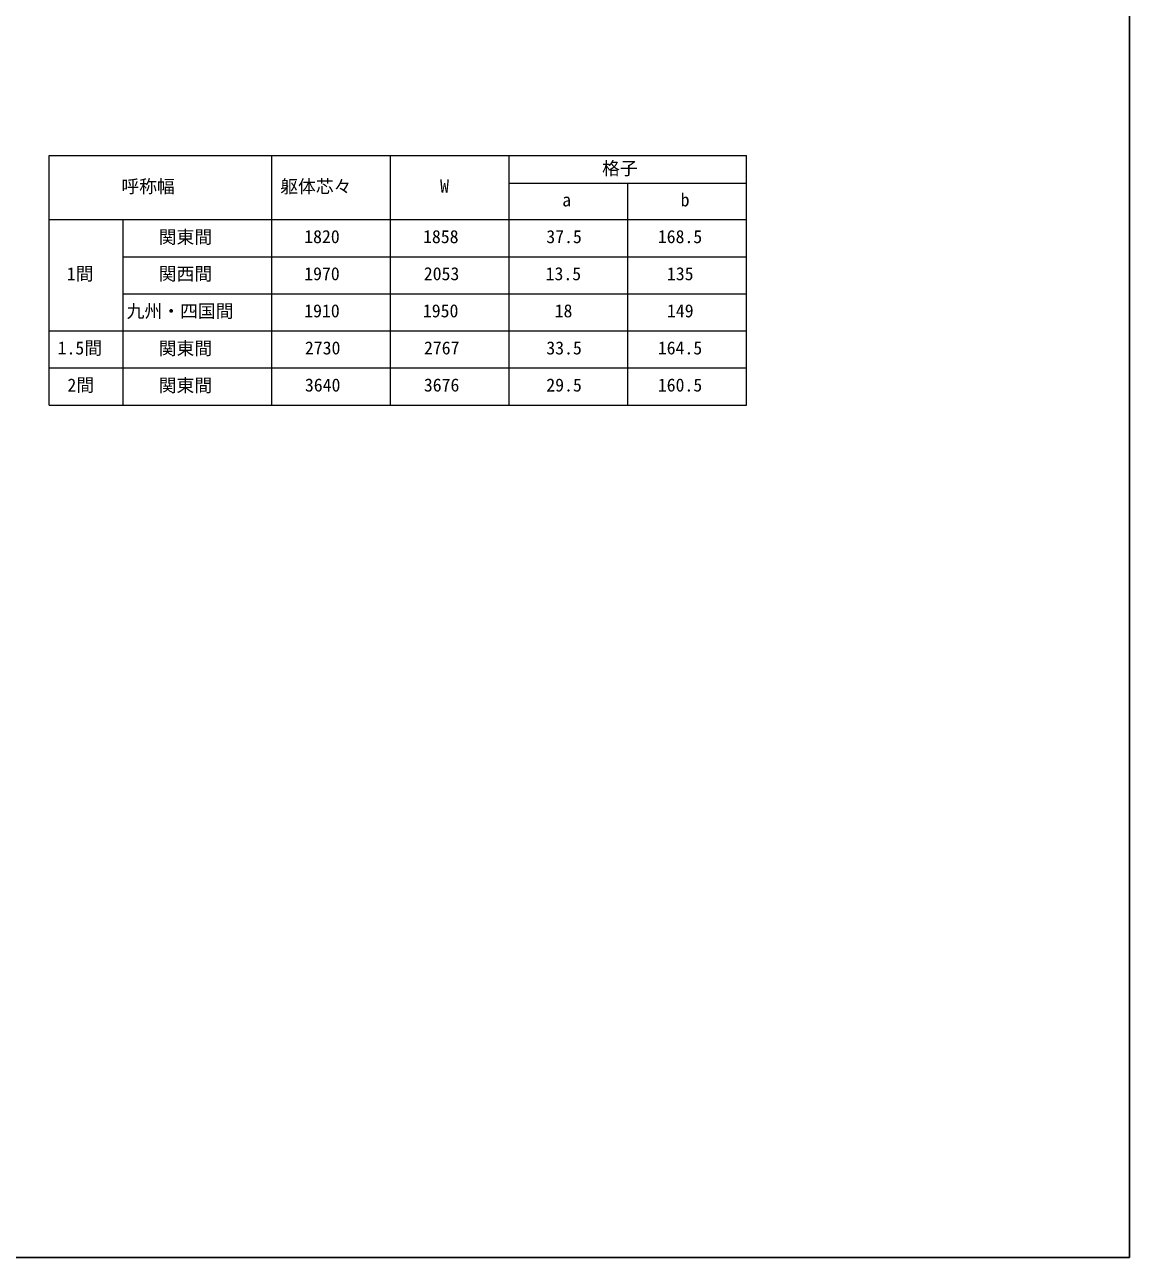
# Model space of a CAD drawing. Units: millimetres, scale not verified. Extents: x -980 to 980, y -1458 to 1451.
# Drawn here: x 235 to 980, y -1458 to -627 of the extents above; entities that cross this region are included whole.
import ezdxf
from ezdxf.enums import TextEntityAlignment as Align

# ---------------------------------------------------------------- set-up
doc = ezdxf.new("R2010")
doc.units = ezdxf.units.MM
doc.header["$LTSCALE"] = 8
doc.layers.add('0-1_TABLE1', color=7, linetype='Continuous', lineweight=18)
doc.layers.add('0-9_YKK_ZWAK', color=7, linetype='Continuous')
doc.styles.add('ＭＳ ゴシック', font='')
doc.styles.get('ＭＳ ゴシック').set_extended_font_data('MS Gothic')

msp = doc.modelspace()

# ---------------------------------------------------------------- linework, layer by layer
at = {"layer": '0-1_TABLE1'}
for p, q in [((251.85, -715.159), (721.85, -715.159)), ((251.85, -883.385), (251.85, -715.159)), ((401.85, -883.385), (401.85, -715.159)), ((481.85, -883.385), (481.85, -715.159)), ((561.85, -883.385), (561.85, -715.159)), ((721.85, -883.385), (721.85, -715.159)), ((561.85, -733.841), (721.85, -733.841)), ((641.85, -883.385), (641.85, -733.841)), ((251.85, -758.385), (721.85, -758.385)), ((301.85, -883.385), (301.85, -758.385)), ((301.85, -783.385), (721.85, -783.385)), ((301.85, -808.385), (721.85, -808.385)), ((251.85, -833.385), (721.85, -833.385)), ((251.85, -858.385), (721.85, -858.385)), ((251.85, -883.385), (721.85, -883.385))]:
    msp.add_line(p, q, dxfattribs=at)
at = {"layer": '0-9_YKK_ZWAK'}
msp.add_lwpolyline([(-980, -1457.7), (980, -1457.7), (980, 1398.3)], dxfattribs=at)

# ---------------------------------------------------------------- texts
at = {"layer": '0-1_TABLE1', "style": 'ＭＳ ゴシック'}
for s, p in [('格子', (624.566, -730.841)), ('呼称幅', (300.532, -743.045)), ('躯体芯々', (407.623, -743.113)), ('W', (515.373, -742.772)), ('a', (597.691, -752.113)), ('b', (677.521, -752.113)), ('関東間', (325.703, -777.124)), ('1820', (423.782, -776.885)), ('1858', (503.884, -776.885)), ('37.5', (586.987, -776.885)), ('168.5', (662.146, -776.885)), ('1間', (263.691, -801.919)), ('関西間', (325.703, -801.953)), ('1970', (423.782, -801.885)), ('2053', (504.396, -801.885)), ('13.5', (586.509, -801.885)), ('135', (668.282, -801.885)), ('九州・四国間', (304.089, -827.09)), ('1910', (423.782, -826.885)), ('1950', (503.782, -826.885)), ('18', (592.612, -826.885)), ('149', (668.316, -826.885)), ('1.5間', (257.555, -851.919)), ('関東間', (325.703, -852.124)), ('2730', (424.259, -851.885)), ('2767', (504.498, -851.885)), ('33.5', (586.987, -851.885)), ('164.5', (662.146, -851.885)), ('2間', (264.168, -876.919)), ('関東間', (325.703, -877.124)), ('3640', (424.259, -876.885)), ('3676', (504.43, -876.885)), ('29.5', (586.987, -876.885)), ('160.5', (662.146, -876.885))]:
    msp.add_text(s, height=8.798, dxfattribs=at).set_placement(p, align=Align.BOTTOM_LEFT)

doc.saveas('drawing.dxf')
